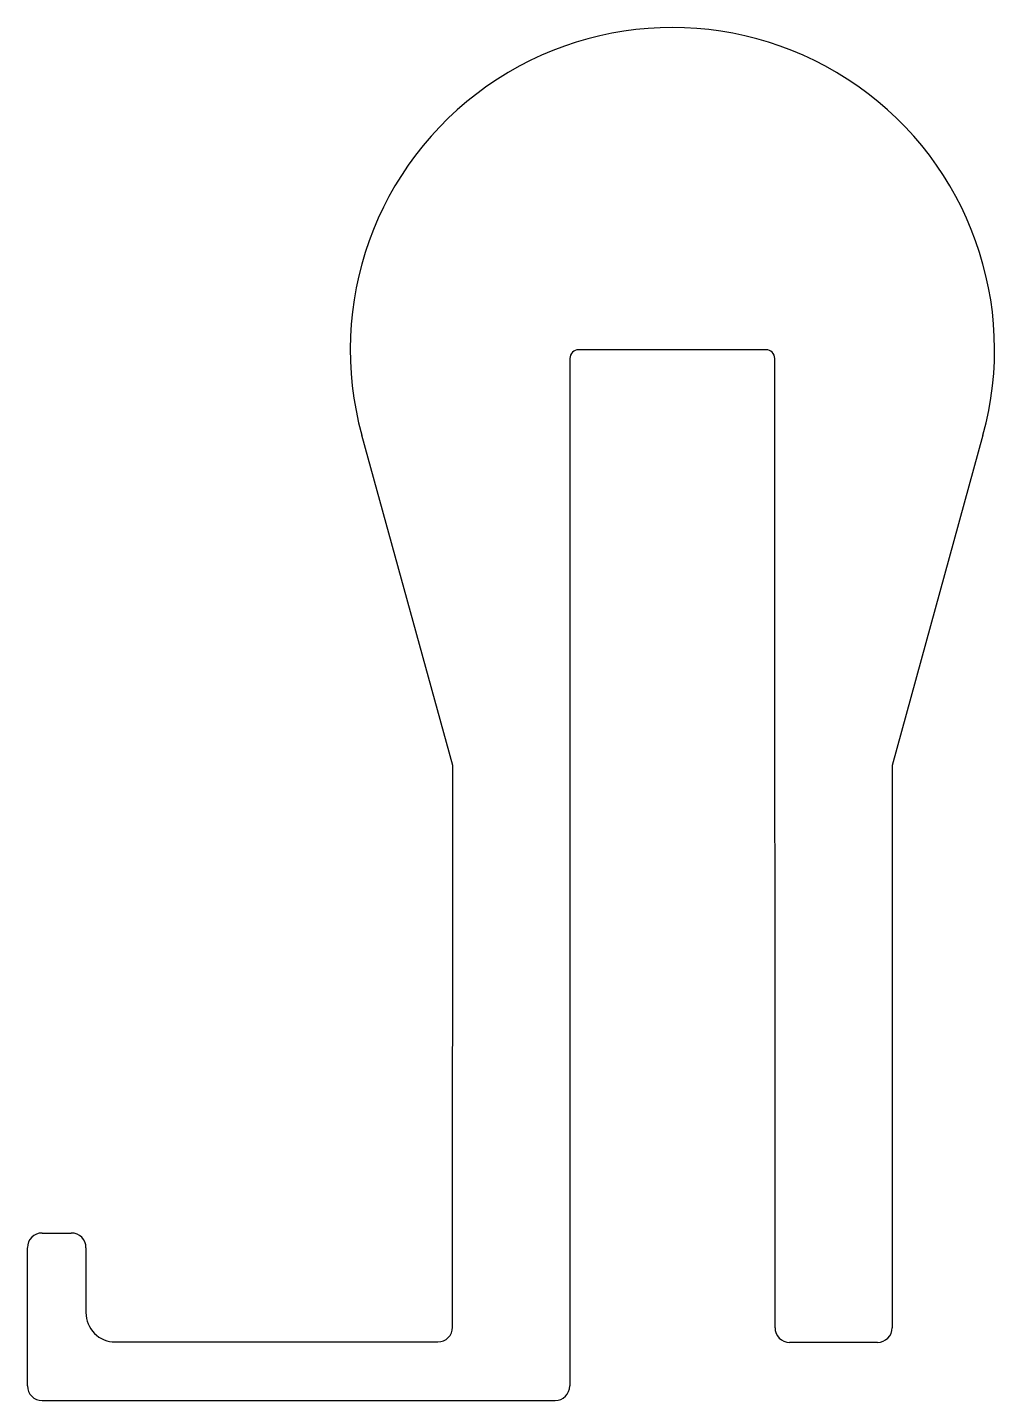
# Model space of a CAD drawing. Extents: x 263 to 296, y 615.9 to 662.8.
import ezdxf

# ---------------------------------------------------------------- set-up
doc = ezdxf.new("R2010")
doc.units = 0
doc.layers.get('0').update_dxf_attribs({"linetype": 'CONTINUOUS'})

msp = doc.modelspace()

# ---------------------------------------------------------------- linework, layer by layer
for p, q in [((281.516, 651.484), (281.51, 616.415)), ((288.211, 651.784), (281.816, 651.784)), ((288.518, 618.401), (288.511, 651.484)), ((277.514, 637.587), (274.409, 648.864)), ((295.619, 648.864), (292.514, 637.588)), ((277.51, 618.415), (277.514, 637.587)), ((292.514, 637.588), (292.518, 618.401)), ((263.495, 621.633), (264.492, 621.633)), ((262.994, 616.415), (262.995, 621.133)), ((264.992, 621.133), (264.991, 618.915)), ((265.991, 617.915), (277.01, 617.915)), ((292.018, 617.9), (289.018, 617.901)), ((263.494, 615.915), (281.01, 615.915))]:
    msp.add_line(p, q)
for centre, radius, start, end in [((285.014, 651.784), 11, 344.6045, 195.3955), ((281.816, 651.484), 0.3, 90, 179.9894), ((288.211, 651.484), 0.3, 0.0119, 90), ((263.495, 621.133), 0.5, 89.9894, 179.9894), ((264.492, 621.133), 0.5, 359.9894, 89.9894), ((265.991, 618.915), 1, 179.9849, 270), ((277.01, 618.415), 0.5, 270, 359.9894), ((289.018, 618.401), 0.5, 180.0119, 269.9894), ((292.018, 618.4), 0.5, 269.9894, 0.0119), ((263.494, 616.415), 0.5, 179.9873, 270), ((281.01, 616.415), 0.5, 270, 359.9894)]:
    msp.add_arc(centre, radius, start, end)

doc.saveas('drawing.dxf')
